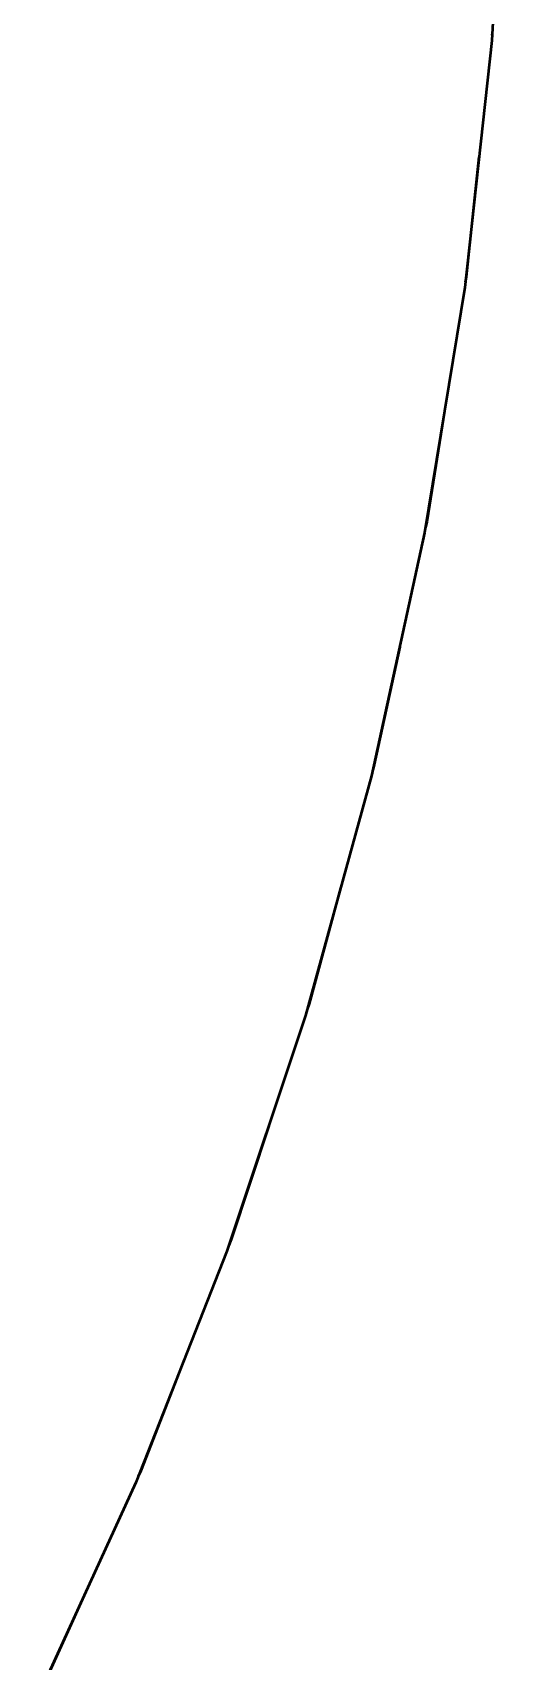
# Model space of a CAD drawing. Header units: millimetres. Extents: x 0 to 420, y 0 to 297.
# Drawn here: x 225.44 to 228.28, y 231.97 to 241.75 of the extents above; entities that cross this region are included whole.
import ezdxf

# ---------------------------------------------------------------- set-up
doc = ezdxf.new("R2010")
doc.units = ezdxf.units.MM
doc.linetypes.add('DASHED', pattern=[1.524, 1.27, -0.254])
doc.layers.add('HIDDEN', color=8, linetype='DASHED', lineweight=25)
doc.layers.add('VISIBLE', color=7, linetype='CONTINUOUS', lineweight=50)

msp = doc.modelspace()

# ---------------------------------------------------------------- linework, layer by layer
at = {"layer": 'HIDDEN'}
for points in [[(228.20398, 241.76599), (228.04553, 240.28369)], [(228.20398, 241.76599), (228.04553, 240.28369)], [(228.20058, 241.73416), (228.12256, 241.00431)], [(228.04553, 240.28369), (227.8084, 238.81192)], [(228.04553, 240.28369), (227.8084, 238.81192)], [(228.04027, 240.25106), (227.92346, 239.52604)], [(227.8084, 238.81192), (227.49328, 237.35485)], [(227.8084, 238.81192), (227.49328, 237.35485)], [(227.8012, 238.77861), (227.64589, 238.0605)], [(227.49328, 237.35485), (227.10106, 235.91663)], [(227.49328, 237.35485), (227.10106, 235.91663)], [(227.48405, 237.32098), (227.29066, 236.61184)], [(227.10106, 235.91663), (226.63285, 234.50131)], [(227.10106, 235.91663), (226.63285, 234.50131)], [(227.08971, 235.88231), (226.85876, 235.18419)], [(226.63285, 234.50131), (226.08998, 233.11292)], [(226.63285, 234.50131), (226.08998, 233.11292)], [(226.61932, 234.46669), (226.35143, 233.78158)], [(226.08998, 233.11292), (225.47399, 231.7554)], [(226.08998, 233.11292), (225.47399, 231.7554)], [(226.07419, 233.07813), (225.77011, 232.408)]]:
    msp.add_lwpolyline(points, dxfattribs=at)
at = {"layer": 'VISIBLE'}
for points in [[(228.28161, 243.19275), (228.19881, 241.70224)], [(228.20398, 241.76599), (228.20058, 241.73416)], [(228.19881, 241.70224), (228.03669, 240.21826)], [(228.12256, 241.00431), (228.04553, 240.28369)], [(228.04553, 240.28369), (228.04027, 240.25106)], [(228.03669, 240.21826), (227.79571, 238.74502)], [(227.92346, 239.52604), (227.8084, 238.81192)], [(227.8084, 238.81192), (227.8012, 238.77861)], [(227.79571, 238.74502), (227.47655, 237.28673)], [(227.64589, 238.0605), (227.49328, 237.35485)], [(227.49328, 237.35485), (227.48405, 237.32098)], [(227.47655, 237.28673), (227.08013, 235.84752)], [(227.29066, 236.61184), (227.10106, 235.91663)], [(227.08013, 235.84752), (226.60757, 234.43147)], [(227.10106, 235.91663), (227.08971, 235.88231)], [(226.85876, 235.18419), (226.63285, 234.50131)], [(226.63285, 234.50131), (226.61932, 234.46669)], [(226.60757, 234.43147), (226.0602, 233.04263)], [(226.35143, 233.78158), (226.08998, 233.11292)], [(226.08998, 233.11292), (226.07419, 233.07813)], [(226.0602, 233.04263), (225.4396, 231.68494)], [(225.77011, 232.408), (225.47399, 231.7554)]]:
    msp.add_lwpolyline(points, dxfattribs=at)

doc.saveas('drawing.dxf')
